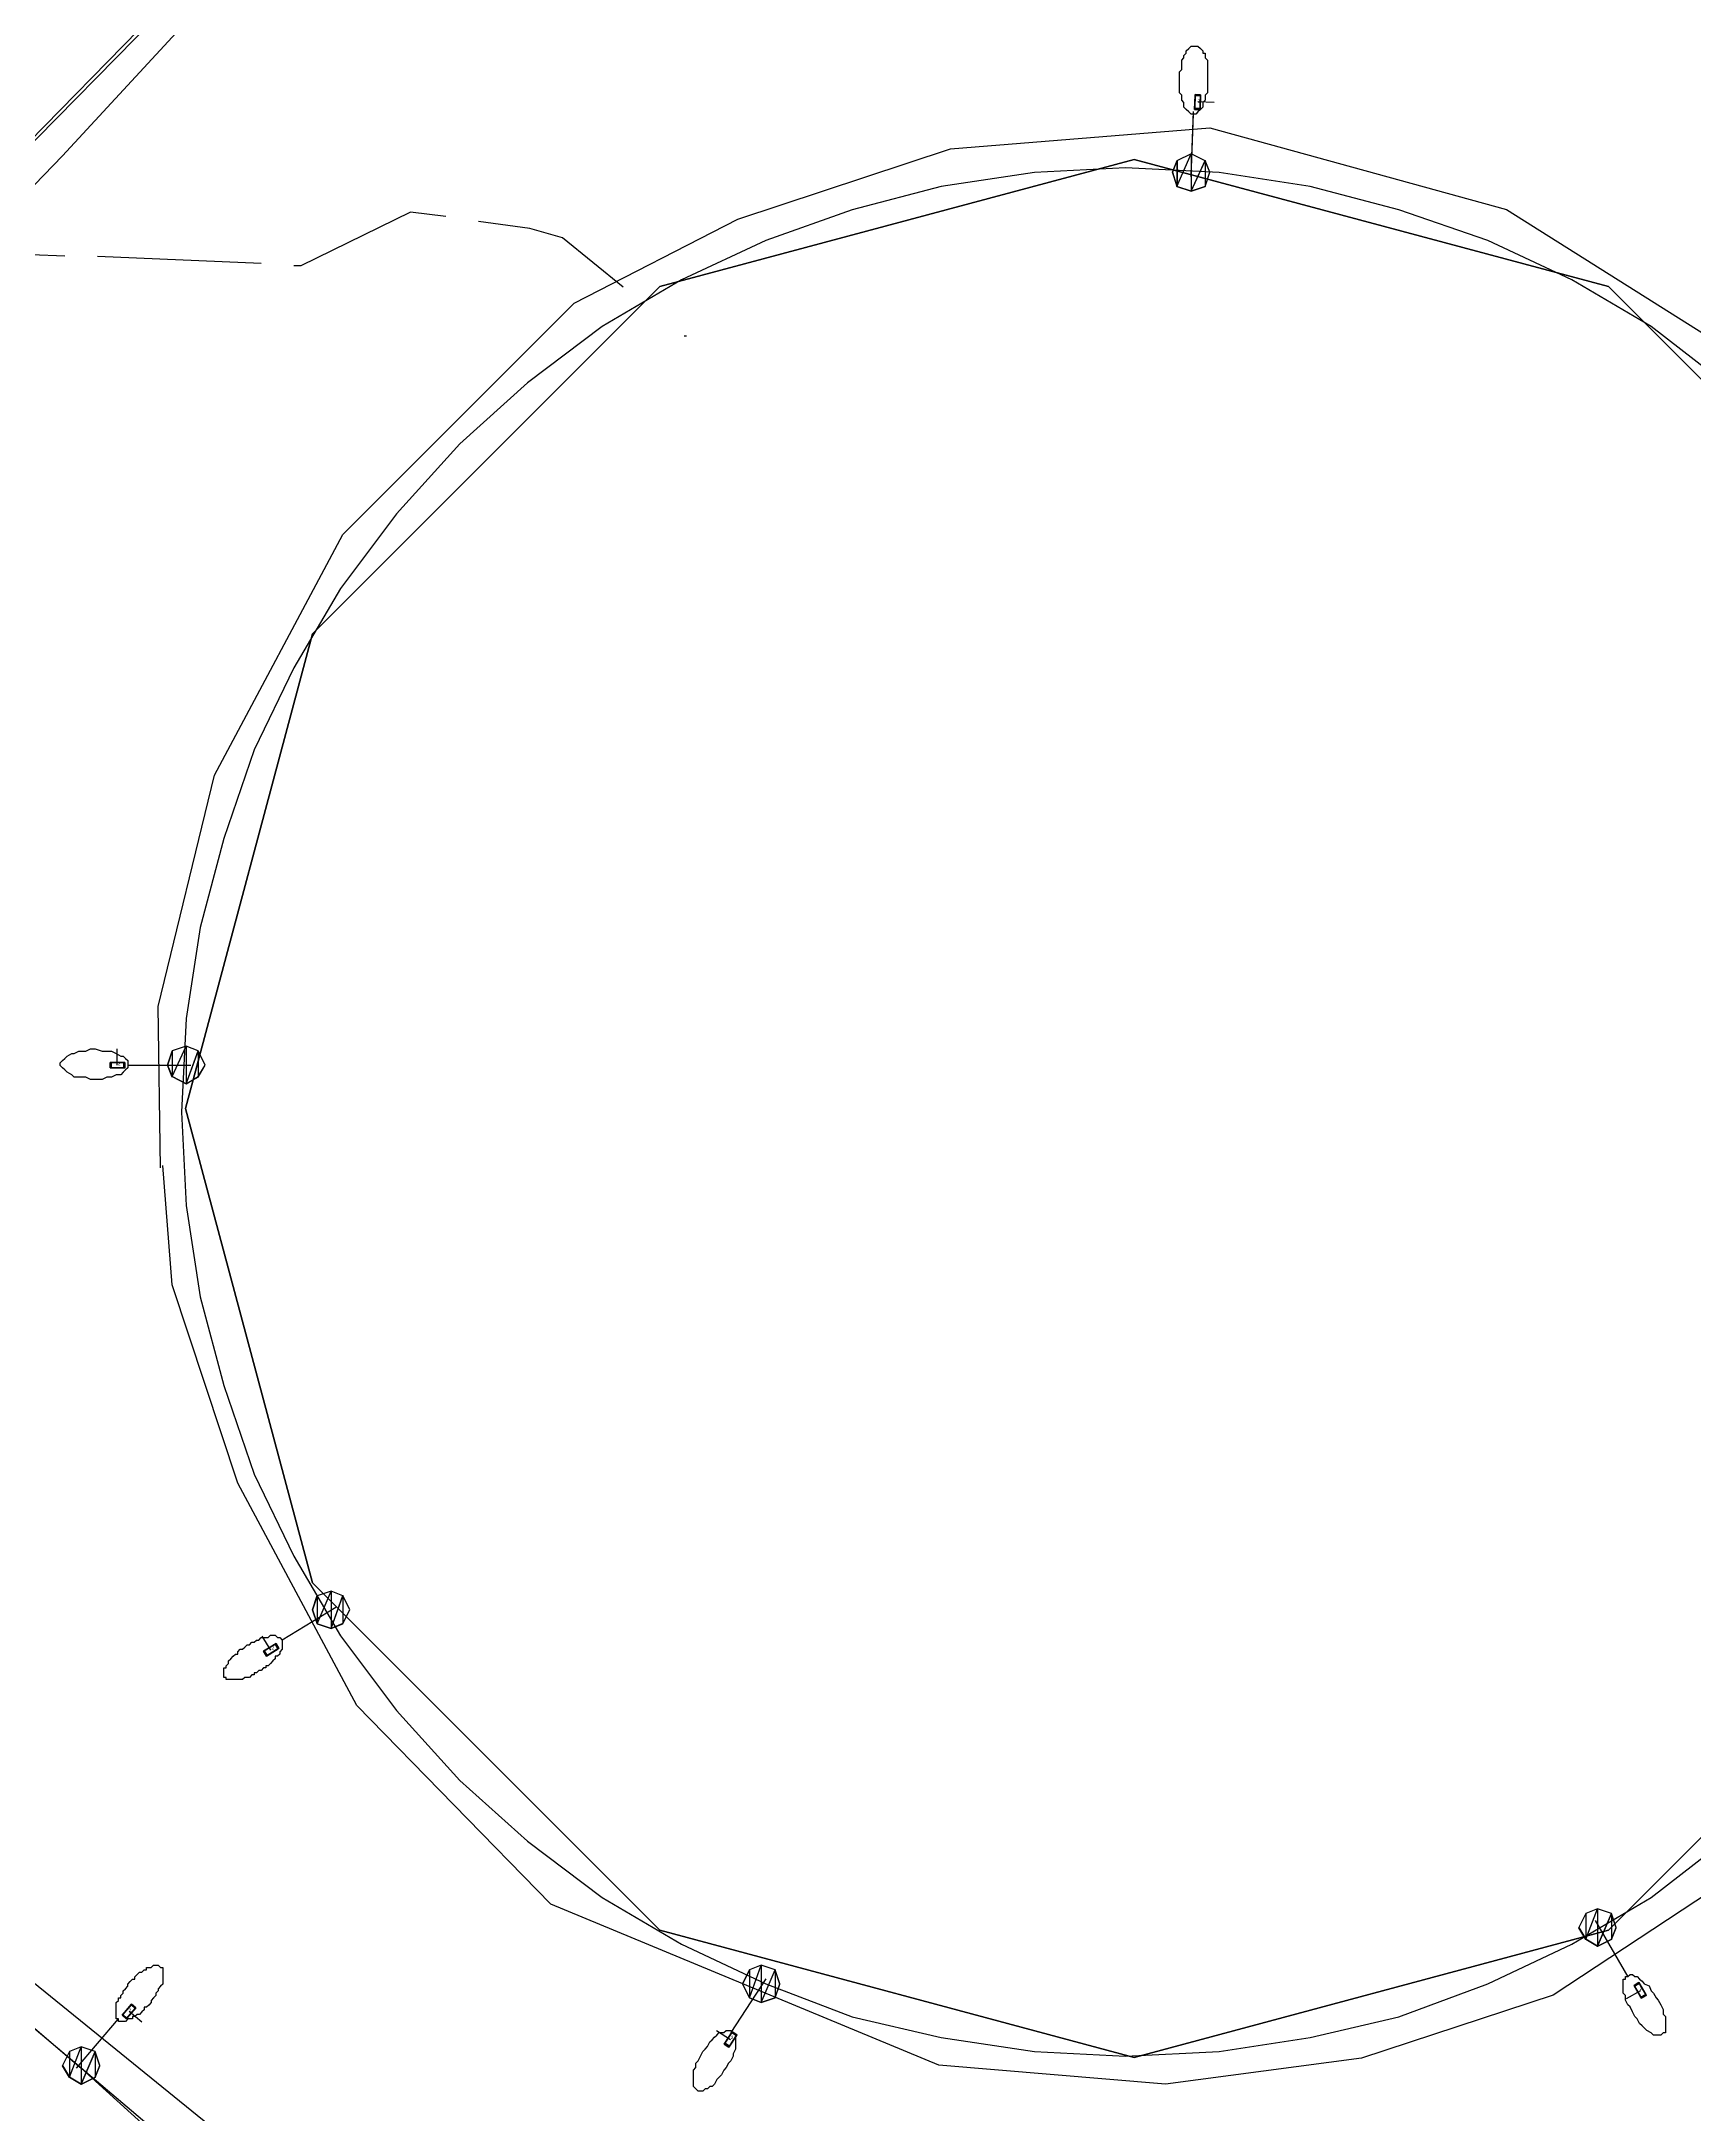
# Model space of a CAD drawing. Extents: x 212106 to 638151, y -1311344 to 1260505.
# Drawn here: x 266319 to 316853, y -343295 to -279941 of the extents above; entities that cross this region are included whole.
import ezdxf

# ---------------------------------------------------------------- set-up
doc = ezdxf.new("R2010")
doc.units = 0
doc.header["$MEASUREMENT"] = 0
for name, color, linetype in [('at_Entity', 7, 'Continuous'), ('DLXLUM02', 6, 'Continuous'), ('DLXLUMEX', 2, 'Continuous'), ('DLXSCENE', 7, 'Continuous')]:
    doc.layers.add(name, color=color, linetype=linetype)

# ---------------------------------------------------------------- blocks, each defined once
blk = doc.blocks.new('*U82')
for p, q in [((73, 215), (-202, -103)), ((-202, -103), (73, 215)), ((92, 237), (-182, -81)), ((-182, -81), (92, 237)), ((-73, -215), (202, 103)), ((202, 103), (-73, -215)), ((-54, -192), (221, 126)), ((221, 126), (-54, -192)), ((73, 215), (92, 237)), ((92, 237), (73, 215)), ((202, 103), (73, 215)), ((73, 215), (202, 103)), ((221, 126), (92, 237)), ((92, 237), (221, 126)), ((202, 103), (221, 126)), ((221, 126), (202, 103)), ((-182, -81), (-202, -103)), ((-202, -103), (-182, -81)), ((-202, -103), (-73, -215)), ((-73, -215), (-202, -103)), ((-182, -81), (-54, -192)), ((-54, -192), (-182, -81)), ((-73, -215), (-54, -192)), ((-54, -192), (-73, -215))]:
    blk.add_line(p, q)
at = {"color": 1}
blk.add_line((19, 23), (398, -304), dxfattribs=at)
at = {"layer": 'DLXLUMEX', "color": 7}
blk.add_text('2', height=100, dxfattribs=at).set_placement((0, 0))
blk = doc.blocks.new('*U86')
for p, q in [((-79, 212), (-91, -208)), ((-91, -208), (-79, 212)), ((-78, 242), (-90, -178)), ((-90, -178), (-78, 242)), ((-79, 212), (-78, 242)), ((-78, 242), (-79, 212)), ((91, 208), (-79, 212)), ((-79, 212), (91, 208)), ((91, 237), (-78, 242)), ((-78, 242), (91, 237)), ((79, -212), (91, 208)), ((91, 208), (79, -212)), ((80, -183), (91, 237)), ((91, 237), (80, -183)), ((91, 208), (91, 237)), ((91, 237), (91, 208)), ((-90, -178), (-91, -208)), ((-91, -208), (-90, -178)), ((-91, -208), (79, -212)), ((79, -212), (-91, -208)), ((-90, -178), (80, -183)), ((80, -183), (-90, -178)), ((79, -212), (80, -183)), ((80, -183), (79, -212))]:
    blk.add_line(p, q)
at = {"color": 1}
blk.add_line((1, 30), (501, 16), dxfattribs=at)
at = {"layer": 'DLXLUMEX', "color": 7}
blk.add_text('2', height=100, dxfattribs=at).set_placement((0, 0))
blk = doc.blocks.new('*U91')
for p, q in [((-30, 225), (-178, 140)), ((-178, 140), (-30, 225)), ((-178, 140), (30, -225)), ((30, -225), (-178, 140)), ((-178, 140), (-163, 114)), ((-163, 114), (-178, 140)), ((-16, 199), (-163, 114)), ((-163, 114), (-16, 199)), ((-163, 114), (45, -250)), ((45, -250), (-163, 114)), ((178, -140), (-30, 225)), ((-16, 199), (-30, 225)), ((-30, 225), (178, -140)), ((-30, 225), (-16, 199)), ((193, -166), (-16, 199)), ((-16, 199), (193, -166)), ((30, -225), (178, -140)), ((178, -140), (30, -225)), ((30, -225), (45, -250)), ((45, -250), (30, -225)), ((45, -250), (193, -166)), ((193, -166), (45, -250)), ((178, -140), (193, -166)), ((193, -166), (178, -140))]:
    blk.add_line(p, q)
at = {"color": 1}
blk.add_line((15, -26), (-419, -274), dxfattribs=at)
at = {"layer": 'DLXLUMEX', "color": 7}
blk.add_text('2', height=100, dxfattribs=at).set_placement((0, 0))
blk = doc.blocks.new('*U92')
at = {"color": 1}
blk.add_line((-16, -25), (-434, 250), dxfattribs=at)
for p, q in [((28, 197), (-203, -154)), ((-203, -154), (28, 197)), ((45, 222), (-187, -129)), ((-187, -129), (45, 222)), ((-61, -247), (170, 104)), ((170, 104), (-61, -247)), ((-45, -222), (187, 129)), ((187, 129), (-45, -222)), ((45, 222), (28, 197)), ((28, 197), (45, 222)), ((170, 104), (28, 197)), ((28, 197), (170, 104)), ((187, 129), (45, 222)), ((45, 222), (187, 129)), ((170, 104), (187, 129)), ((187, 129), (170, 104)), ((-187, -129), (-203, -154)), ((-203, -154), (-187, -129)), ((-203, -154), (-61, -247)), ((-61, -247), (-203, -154)), ((-187, -129), (-45, -222)), ((-45, -222), (-187, -129)), ((-45, -222), (-61, -247)), ((-61, -247), (-45, -222))]:
    blk.add_line(p, q)
at = {"layer": 'DLXLUMEX', "color": 7}
blk.add_text('2', height=100, dxfattribs=at).set_placement((0, 0))
blk = doc.blocks.new('*U93')
at = {"color": 1}
blk.add_line((-25, -16), (-287, 411), dxfattribs=at)
for p, q in [((109, 167), (-249, -53)), ((-249, -53), (109, 167)), ((135, 182), (-224, -37)), ((-224, -37), (135, 182)), ((-160, -198), (198, 22)), ((198, 22), (-160, -198)), ((-135, -182), (224, 37)), ((224, 37), (-135, -182)), ((135, 182), (109, 167)), ((109, 167), (135, 182)), ((198, 22), (109, 167)), ((109, 167), (198, 22)), ((224, 37), (135, 182)), ((135, 182), (224, 37)), ((198, 22), (224, 37)), ((224, 37), (198, 22)), ((-224, -37), (-249, -53)), ((-249, -53), (-224, -37)), ((-249, -53), (-160, -198)), ((-160, -198), (-249, -53)), ((-224, -37), (-135, -182)), ((-135, -182), (-224, -37)), ((-135, -182), (-160, -198)), ((-160, -198), (-135, -182))]:
    blk.add_line(p, q)
at = {"layer": 'DLXLUMEX', "color": 7}
blk.add_text('2', height=100, dxfattribs=at).set_placement((0, 0))
blk = doc.blocks.new('*U94')
for p, q in [((-240, 85), (-240, -85)), ((-210, 85), (-240, 85)), ((-240, 85), (-210, 85)), ((180, 85), (-240, 85)), ((-240, -85), (-240, 85)), ((-240, 85), (180, 85)), ((210, 85), (-210, 85)), ((-210, 85), (-210, -85)), ((-210, -85), (-210, 85)), ((-210, 85), (210, 85)), ((210, 85), (180, 85)), ((180, -85), (180, 85)), ((180, 85), (210, 85)), ((180, 85), (180, -85)), ((210, -85), (210, 85)), ((210, 85), (210, -85)), ((-240, -85), (180, -85)), ((-210, -85), (-240, -85)), ((-240, -85), (-210, -85)), ((180, -85), (-240, -85)), ((-210, -85), (210, -85)), ((210, -85), (-210, -85)), ((180, -85), (210, -85)), ((210, -85), (180, -85))]:
    blk.add_line(p, q)
at = {"color": 1}
blk.add_line((-30, 0), (-30, 500), dxfattribs=at)
at = {"layer": 'DLXLUMEX', "color": 7}
blk.add_text('2', height=100, dxfattribs=at).set_placement((0, 0))
blk = doc.blocks.new('*U97')
for p, q in [((-86253, -305895), (-101038, -320959)), ((-72706, -316027), (-58206, -312142)), ((-58206, -312142), (-72706, -316027)), ((-58206, -312142), (-43706, -316027)), ((-43706, -316027), (-58206, -312142)), ((-83321, -326642), (-72706, -316027)), ((-72706, -316027), (-83321, -326642)), ((-43706, -316027), (-33091, -326642)), ((-33091, -326642), (-43706, -316027)), ((-87206, -341142), (-83321, -326642)), ((-83321, -326642), (-87206, -341142)), ((-83321, -355642), (-87206, -341142)), ((-87206, -341142), (-83321, -355642)), ((-72706, -366257), (-83321, -355642)), ((-83321, -355642), (-72706, -366257)), ((-33091, -355642), (-43706, -366257)), ((-43706, -366257), (-33091, -355642)), ((-104538, -358392), (-90396, -370470)), ((-58206, -370142), (-72706, -366257)), ((-72706, -366257), (-58206, -370142)), ((-43706, -366257), (-58206, -370142)), ((-58206, -370142), (-43706, -366257)), ((-90396, -370470), (-69467, -389389))]:
    blk.add_line(p, q)

msp = doc.modelspace()

# ---------------------------------------------------------------- linework, layer by layer
at = {"layer": 'at_Entity', "color": 0}
for p, q in [((280748, -268515), (266962, -283436)), ((301175, -280516), (301246, -280445)), ((301175, -280587), (301175, -280516)), ((301175, -280658), (301175, -280587)), ((301246, -280373), (301317, -280302)), ((301246, -280445), (301246, -280373)), ((301317, -280231), (301389, -280160)), ((301317, -280302), (301317, -280231)), ((301389, -280160), (301461, -280088)), ((301461, -280088), (301532, -280088)), ((301532, -280088), (301603, -280088)), ((301603, -280088), (301674, -280088)), ((301603, -280088), (301603, -280088)), ((301674, -280088), (301747, -280160)), ((301747, -280160), (301818, -280231)), ((301818, -280231), (301818, -280302)), ((301818, -280302), (301889, -280302)), ((301889, -280302), (301889, -280373)), ((301889, -280373), (301889, -280445)), ((301889, -280445), (301960, -280516)), ((301960, -280516), (301960, -280587)), ((301960, -280587), (301960, -280730)), ((301104, -280872), (301175, -280801)), ((301104, -280943), (301104, -280872)), ((301104, -281015), (301104, -280943)), ((301104, -281157), (301104, -281015)), ((301104, -281228), (301104, -281157)), ((301104, -281300), (301104, -281228)), ((301175, -280801), (301175, -280658)), ((301960, -280730), (301960, -280801)), ((301960, -280801), (301960, -280872)), ((301960, -280872), (301960, -280943)), ((301960, -280943), (301960, -281086)), ((301960, -281086), (301960, -281157)), ((301960, -281157), (301960, -281228)), ((301960, -281228), (301960, -281371)), ((301104, -281442), (301104, -281300)), ((301104, -281513), (301104, -281442)), ((301175, -281585), (301104, -281513)), ((301175, -281664), (301175, -281585)), ((301175, -281735), (301175, -281664)), ((301246, -281806), (301175, -281735)), ((301246, -281878), (301246, -281806)), ((301246, -281949), (301246, -281878)), ((301889, -281735), (301818, -281806)), ((301818, -281806), (301818, -281878)), ((301818, -281878), (301818, -281949)), ((301960, -281513), (301889, -281585)), ((301889, -281585), (301889, -281664)), ((301889, -281664), (301889, -281735)), ((301960, -281371), (301960, -281442)), ((301960, -281442), (301960, -281513)), ((301317, -282020), (301246, -281949)), ((301389, -282091), (301317, -282020)), ((301461, -282163), (301389, -282091)), ((301532, -282163), (301461, -282163)), ((301462, -284008), (301534, -282079)), ((301462, -284079), (301534, -282150)), ((301603, -282163), (301532, -282163)), ((301674, -282091), (301603, -282163)), ((301747, -282020), (301674, -282091)), ((301818, -281949), (301747, -282020)), ((294105, -283220), (302033, -282580)), ((302033, -282580), (311105, -285077)), ((266962, -283436), (256749, -294011)), ((287605, -285369), (294105, -283220)), ((300890, -283936), (301033, -283581)), ((300890, -283936), (301033, -283581)), ((301032, -283585), (300890, -283940)), ((301032, -283585), (300890, -283940)), ((301032, -283585), (300890, -283940)), ((301032, -283585), (300890, -283940)), ((301461, -283372), (301032, -283585)), ((301461, -283372), (301032, -283585)), ((301032, -284374), (301461, -283372)), ((301032, -284374), (301461, -283372)), ((301461, -283372), (301032, -283585)), ((301461, -283372), (301032, -283585)), ((301461, -283372), (301032, -283585)), ((301032, -284374), (301461, -283372)), ((301032, -284374), (301461, -283372)), ((301461, -283372), (301032, -283585)), ((301032, -283585), (301032, -284374)), ((301032, -283585), (301032, -284374)), ((301033, -283581), (301033, -284371)), ((301033, -283581), (301033, -284371)), ((301890, -283585), (301461, -283372)), ((301890, -283585), (301461, -283372)), ((301461, -283372), (301461, -284517)), ((301461, -283372), (301461, -284517)), ((301890, -283585), (301461, -283372)), ((301890, -283585), (301461, -283372)), ((301890, -283585), (301461, -283372)), ((301461, -283372), (301461, -284517)), ((301461, -283372), (301461, -284517)), ((301890, -283585), (301461, -283372)), ((301461, -284517), (301890, -283585)), ((301461, -284517), (301890, -283585)), ((301462, -284513), (301890, -283581)), ((301462, -284513), (301890, -283581)), ((302033, -283936), (301890, -283581)), ((301890, -283581), (301890, -284371)), ((301890, -283581), (301890, -284371)), ((302033, -283936), (301890, -283581)), ((301890, -283581), (301890, -284371)), ((301890, -283581), (301890, -284371)), ((302032, -283940), (301890, -283585)), ((302032, -283940), (301890, -283585)), ((302032, -283940), (301890, -283585)), ((302032, -283940), (301890, -283585)), ((301033, -284371), (300890, -283936)), ((301033, -284371), (300890, -283936)), ((300890, -283940), (301032, -284374)), ((300890, -283940), (301032, -284374)), ((300890, -283940), (301032, -284374)), ((300890, -283940), (301032, -284374)), ((301032, -284374), (301461, -284517)), ((301461, -284517), (301032, -284374)), ((301032, -284374), (301461, -284517)), ((301032, -284374), (301461, -284517)), ((301461, -284517), (301032, -284374)), ((301032, -284374), (301461, -284517)), ((301461, -284517), (301890, -284374)), ((301461, -284517), (301890, -284374)), ((301461, -284517), (301890, -284374)), ((301461, -284517), (301890, -284374)), ((301890, -284371), (301462, -284513)), ((301890, -284371), (301462, -284513)), ((301890, -284371), (302033, -283936)), ((301890, -284371), (302033, -283936)), ((301890, -284374), (302032, -283940)), ((301890, -284374), (302032, -283940)), ((301890, -284374), (302032, -283940)), ((301890, -284374), (302032, -283940)), ((301461, -284517), (301461, -284517)), ((301461, -284517), (301461, -284517)), ((301461, -284517), (301461, -284517)), ((311105, -285077), (319962, -290655)), ((277605, -285153), (274248, -286793)), ((278677, -285295), (277605, -285153)), ((281247, -285657), (279676, -285444)), ((282247, -285941), (281247, -285657)), ((282605, -287937), (287605, -285369)), ((267034, -286507), (262035, -286294)), ((284104, -287446), (282247, -285941)), ((273033, -286728), (268033, -286515)), ((274248, -286793), (274034, -286793)), ((275534, -295008), (282605, -287937)), ((285963, -288937), (286033, -288937)), ((271606, -302364), (275534, -295008)), ((269891, -309436), (271606, -302364)), ((269963, -314366), (269891, -309436)), ((266962, -311087), (267033, -311017)), ((267033, -311017), (267105, -310948)), ((267105, -310948), (267248, -310871)), ((267248, -310871), (267319, -310871)), ((267319, -310871), (267462, -310801)), ((267462, -310801), (267676, -310801)), ((267676, -310801), (267819, -310731)), ((267819, -310731), (267962, -310731)), ((267962, -310731), (268176, -310801)), ((268176, -310801), (268319, -310801)), ((268319, -310801), (268462, -310801)), ((268462, -310801), (268605, -310871)), ((268605, -310871), (268747, -310948)), ((268747, -310948), (268819, -310948)), ((268819, -310948), (268890, -311017)), ((268890, -311017), (268962, -311087)), ((270176, -311226), (270319, -310801)), ((270176, -311226), (270319, -310801)), ((270320, -310789), (270177, -311222)), ((270320, -310789), (270177, -311222)), ((270320, -310789), (270177, -311222)), ((270320, -310789), (270177, -311222)), ((270319, -310801), (270319, -311590)), ((270319, -310801), (270319, -311590)), ((270748, -310650), (270320, -310789)), ((270748, -310650), (270320, -310789)), ((270320, -311577), (270748, -310650)), ((270320, -311577), (270748, -310650)), ((270748, -310650), (270320, -310789)), ((270748, -310650), (270320, -310789)), ((270748, -310650), (270320, -310789)), ((270320, -311577), (270748, -310650)), ((270320, -311577), (270748, -310650)), ((270748, -310650), (270320, -310789)), ((270320, -310789), (270320, -311577)), ((270320, -310789), (270320, -311577)), ((270747, -311798), (271105, -310801)), ((270747, -311798), (271105, -310801)), ((271105, -310789), (270748, -310650)), ((271105, -310789), (270748, -310650)), ((270748, -310650), (270748, -311794)), ((270748, -310650), (270748, -311794)), ((271105, -310789), (270748, -310650)), ((271105, -310789), (270748, -310650)), ((271105, -310789), (270748, -310650)), ((270748, -310650), (270748, -311794)), ((270748, -310650), (270748, -311794)), ((271105, -310789), (270748, -310650)), ((270748, -311794), (271105, -310789)), ((270748, -311794), (271105, -310789)), ((271319, -311222), (271105, -310789)), ((271319, -311222), (271105, -310789)), ((271319, -311222), (271105, -310789)), ((271319, -311222), (271105, -310789)), ((271319, -311226), (271105, -310801)), ((271105, -310801), (271105, -311590)), ((271105, -310801), (271105, -311590)), ((271319, -311226), (271105, -310801)), ((271105, -310801), (271105, -311590)), ((271105, -310801), (271105, -311590)), ((266890, -311157), (266962, -311087)), ((266890, -311234), (266890, -311157)), ((266962, -311303), (266890, -311234)), ((266890, -311234), (266890, -311234)), ((267033, -311373), (266962, -311303)), ((267105, -311442), (267033, -311373)), ((267248, -311520), (267105, -311442)), ((267319, -311589), (267248, -311520)), ((267462, -311589), (267319, -311589)), ((267676, -311589), (267462, -311589)), ((267819, -311659), (267676, -311589)), ((267962, -311659), (267819, -311659)), ((268176, -311659), (267962, -311659)), ((268319, -311589), (268176, -311659)), ((268462, -311589), (268319, -311589)), ((268605, -311520), (268462, -311589)), ((268747, -311520), (268605, -311520)), ((268819, -311442), (268747, -311520)), ((268890, -311373), (268819, -311442)), ((268962, -311303), (268890, -311373)), ((268962, -311087), (268962, -311157)), ((268962, -311157), (268962, -311234)), ((270890, -311232), (268962, -311232)), ((268962, -311234), (268962, -311303)), ((270319, -311590), (270176, -311226)), ((270319, -311590), (270176, -311226)), ((270177, -311222), (270320, -311577)), ((270177, -311222), (270320, -311577)), ((270177, -311222), (270320, -311577)), ((270177, -311222), (270320, -311577)), ((270320, -311577), (270748, -311794)), ((270748, -311794), (270320, -311577)), ((270320, -311577), (270748, -311794)), ((270320, -311577), (270748, -311794)), ((270748, -311794), (270320, -311577)), ((270320, -311577), (270748, -311794)), ((271105, -311590), (270747, -311798)), ((271105, -311590), (270747, -311798)), ((270748, -311794), (271105, -311577)), ((270748, -311794), (271105, -311577)), ((270748, -311794), (271105, -311577)), ((270748, -311794), (271105, -311577)), ((271105, -311577), (271319, -311222)), ((271105, -311577), (271319, -311222)), ((271105, -311577), (271319, -311222)), ((271105, -311577), (271319, -311222)), ((271105, -311590), (271319, -311226)), ((271105, -311590), (271319, -311226)), ((270748, -311794), (270748, -311794)), ((270748, -311794), (270748, -311794)), ((270748, -311794), (270748, -311794)), ((270320, -317937), (270034, -314295)), ((272320, -324005), (270320, -317937)), ((275962, -330792), (272320, -324005)), ((274605, -327866), (274748, -327438)), ((274605, -327866), (274748, -327438)), ((274747, -327444), (274605, -327871)), ((274747, -327444), (274605, -327871)), ((274747, -327444), (274605, -327871)), ((274747, -327444), (274605, -327871)), ((275176, -327299), (274747, -327444)), ((275176, -327299), (274747, -327444)), ((274747, -328298), (275176, -327299)), ((274747, -328298), (275176, -327299)), ((275176, -327299), (274747, -327444)), ((275176, -327299), (274747, -327444)), ((275176, -327299), (274747, -327444)), ((274747, -328298), (275176, -327299)), ((274747, -328298), (275176, -327299)), ((275176, -327299), (274747, -327444)), ((274747, -327444), (274747, -328298)), ((274747, -327444), (274747, -328298)), ((274748, -327438), (274748, -328293)), ((274748, -327438), (274748, -328293)), ((275533, -327444), (275176, -327299)), ((275533, -327444), (275176, -327299)), ((275176, -327299), (275176, -328443)), ((275176, -327299), (275176, -328443)), ((275533, -327444), (275176, -327299)), ((275533, -327444), (275176, -327299)), ((275533, -327444), (275176, -327299)), ((275176, -327299), (275176, -328443)), ((275176, -327299), (275176, -328443)), ((275533, -327444), (275176, -327299)), ((275176, -328443), (275533, -327444)), ((275176, -328443), (275533, -327444)), ((275177, -328437), (275534, -327438)), ((275177, -328437), (275534, -327438)), ((275747, -327871), (275533, -327444)), ((275747, -327871), (275533, -327444)), ((275747, -327871), (275533, -327444)), ((275747, -327871), (275533, -327444)), ((275748, -327866), (275534, -327438)), ((275534, -327438), (275534, -328293)), ((275534, -327438), (275534, -328293)), ((275748, -327866), (275534, -327438)), ((275534, -327438), (275534, -328293)), ((275534, -327438), (275534, -328293)), ((275319, -327799), (273676, -328798)), ((274748, -328293), (274605, -327866)), ((274748, -328293), (274605, -327866)), ((274605, -327871), (274747, -328298)), ((274605, -327871), (274747, -328298)), ((274605, -327871), (274747, -328298)), ((274605, -327871), (274747, -328298)), ((275533, -328298), (275747, -327871)), ((275533, -328298), (275747, -327871)), ((275533, -328298), (275747, -327871)), ((275533, -328298), (275747, -327871)), ((275534, -328293), (275748, -327866)), ((275534, -328293), (275748, -327866)), ((272820, -328863), (272891, -328794)), ((272891, -328794), (272963, -328794)), ((272963, -328794), (273034, -328718)), ((273034, -328718), (273105, -328718)), ((273105, -328718), (273177, -328718)), ((273177, -328718), (273248, -328718)), ((273248, -328718), (273320, -328649)), ((273320, -328649), (273391, -328649)), ((273391, -328649), (273463, -328649)), ((273463, -328649), (273534, -328718)), ((273534, -328718), (273606, -328718)), ((273606, -328718), (273677, -328794)), ((273677, -328794), (273677, -328863)), ((274747, -328298), (275176, -328443)), ((275176, -328443), (274747, -328298)), ((274747, -328298), (275176, -328443)), ((274747, -328298), (275176, -328443)), ((275176, -328443), (274747, -328298)), ((274747, -328298), (275176, -328443)), ((275176, -328443), (275533, -328298)), ((275176, -328443), (275533, -328298)), ((275176, -328443), (275533, -328298)), ((275176, -328443), (275533, -328298)), ((275176, -328443), (275176, -328443)), ((275176, -328443), (275176, -328443)), ((275176, -328443), (275176, -328443)), ((275534, -328293), (275177, -328437)), ((275534, -328293), (275177, -328437)), ((272034, -329434), (272106, -329365)), ((272034, -329510), (272034, -329434)), ((272106, -329365), (272177, -329289)), ((272177, -329289), (272248, -329221)), ((272248, -329221), (272320, -329221)), ((272320, -329152), (272391, -329076)), ((272320, -329221), (272320, -329152)), ((272391, -329076), (272463, -329076)), ((272463, -329076), (272534, -329007)), ((272534, -329007), (272605, -328939)), ((272605, -328939), (272677, -328939)), ((272677, -328939), (272749, -328863)), ((272749, -328863), (272820, -328863)), ((273391, -329434), (273320, -329510)), ((273463, -329365), (273391, -329434)), ((273534, -329289), (273463, -329289)), ((273463, -329289), (273463, -329365)), ((273606, -329221), (273534, -329289)), ((273677, -329076), (273606, -329152)), ((273606, -329152), (273606, -329221)), ((273677, -328863), (273677, -328939)), ((273677, -328939), (273677, -329007)), ((273677, -329007), (273677, -329076)), ((271892, -329723), (271892, -329647)), ((271892, -329647), (271962, -329647)), ((271892, -329792), (271892, -329723)), ((271892, -329861), (271892, -329792)), ((271892, -329937), (271892, -329861)), ((271962, -329937), (271892, -329937)), ((271892, -329937), (271892, -329937)), ((271962, -329579), (272034, -329510)), ((271962, -329647), (271962, -329579)), ((271962, -330005), (271962, -329937)), ((272034, -330005), (271962, -330005)), ((272106, -330005), (272034, -330005)), ((272177, -330005), (272106, -330005)), ((272248, -330005), (272177, -330005)), ((272320, -330005), (272248, -330005)), ((272391, -330005), (272320, -330005)), ((272463, -330005), (272391, -330005)), ((272534, -329937), (272463, -330005)), ((272605, -329937), (272534, -329937)), ((272677, -329937), (272605, -329937)), ((272749, -329861), (272677, -329937)), ((272820, -329861), (272749, -329861)), ((272891, -329792), (272820, -329792)), ((272820, -329792), (272820, -329861)), ((272963, -329723), (272891, -329792)), ((273034, -329723), (272963, -329723)), ((273105, -329647), (273034, -329723)), ((273177, -329647), (273105, -329647)), ((273248, -329579), (273177, -329579)), ((273177, -329579), (273177, -329647)), ((273320, -329510), (273248, -329579)), ((281891, -336868), (275962, -330792)), ((272534, -344509), (258963, -333506)), ((319461, -335082), (312533, -339649)), ((293748, -341790), (281891, -336868)), ((313890, -337009), (313533, -337152)), ((313890, -337009), (313533, -337152)), ((313533, -337939), (313890, -337009)), ((313533, -337939), (313890, -337009)), ((313890, -337009), (313533, -337152)), ((313890, -337009), (313533, -337152)), ((313890, -337009), (313533, -337152)), ((313533, -337939), (313890, -337009)), ((313533, -337939), (313890, -337009)), ((313890, -337009), (313533, -337152)), ((314318, -337152), (313890, -337009)), ((314318, -337152), (313890, -337009)), ((313890, -337009), (313890, -338151)), ((313890, -337009), (313890, -338151)), ((314318, -337152), (313890, -337009)), ((314318, -337152), (313890, -337009)), ((314318, -337152), (313890, -337009)), ((313890, -337009), (313890, -338151)), ((313890, -337009), (313890, -338151)), ((314318, -337152), (313890, -337009)), ((313317, -337591), (313532, -337160)), ((313317, -337591), (313532, -337160)), ((313532, -337947), (313317, -337591)), ((313532, -337947), (313317, -337591)), ((313533, -337152), (313318, -337584)), ((313533, -337152), (313318, -337584)), ((313533, -337152), (313318, -337584)), ((313533, -337152), (313318, -337584)), ((313318, -337584), (313533, -337939)), ((313318, -337584), (313533, -337939)), ((313318, -337584), (313533, -337939)), ((313318, -337584), (313533, -337939)), ((313532, -337160), (313532, -337947)), ((313532, -337160), (313532, -337947)), ((313533, -337152), (313533, -337939)), ((313533, -337152), (313533, -337939)), ((313818, -337370), (314818, -339087)), ((313889, -338159), (314317, -337160)), ((313889, -338159), (314317, -337160)), ((313890, -338151), (314318, -337152)), ((313890, -338151), (314318, -337152)), ((314460, -337591), (314317, -337160)), ((314317, -337160), (314317, -337947)), ((314317, -337160), (314317, -337947)), ((314460, -337591), (314317, -337160)), ((314317, -337160), (314317, -337947)), ((314317, -337160), (314317, -337947)), ((314317, -337947), (314460, -337591)), ((314317, -337947), (314460, -337591)), ((314461, -337584), (314318, -337152)), ((314461, -337584), (314318, -337152)), ((314461, -337584), (314318, -337152)), ((314461, -337584), (314318, -337152)), ((314318, -337939), (314461, -337584)), ((314318, -337939), (314461, -337584)), ((314318, -337939), (314461, -337584)), ((314318, -337939), (314461, -337584)), ((313533, -337939), (313890, -338151)), ((313890, -338151), (313533, -337939)), ((313533, -337939), (313890, -338151)), ((313533, -337939), (313890, -338151)), ((313890, -338151), (313533, -337939)), ((313533, -337939), (313890, -338151)), ((314317, -337947), (313889, -338159)), ((314317, -337947), (313889, -338159)), ((313890, -338151), (314318, -337939)), ((313890, -338151), (314318, -337939)), ((313890, -338151), (314318, -337939)), ((313890, -338151), (314318, -337939)), ((313890, -338151), (313890, -338151)), ((313890, -338151), (313890, -338151)), ((313890, -338151), (313890, -338151)), ((269390, -338943), (269462, -338875)), ((269462, -338875), (269533, -338875)), ((269533, -338875), (269533, -338800)), ((269533, -338800), (269604, -338800)), ((269604, -338800), (269675, -338800)), ((269675, -338800), (269747, -338732)), ((269747, -338732), (269818, -338732)), ((269818, -338732), (269890, -338732)), ((269890, -338732), (269961, -338800)), ((269961, -338800), (270033, -338800)), ((269961, -338800), (269961, -338800)), ((270033, -338800), (270033, -338875)), ((270033, -338875), (270033, -338943)), ((287961, -338875), (287746, -339306)), ((287961, -338875), (287746, -339306)), ((287961, -338875), (287746, -339306)), ((287961, -338875), (287746, -339306)), ((287747, -339302), (287961, -338871)), ((287747, -339302), (287961, -338871)), ((288318, -338732), (287961, -338875)), ((288318, -338732), (287961, -338875)), ((287961, -339729), (288318, -338732)), ((287961, -339729), (288318, -338732)), ((288318, -338732), (287961, -338875)), ((288318, -338732), (287961, -338875)), ((288318, -338732), (287961, -338875)), ((287961, -339729), (288318, -338732)), ((287961, -339729), (288318, -338732)), ((288318, -338732), (287961, -338875)), ((287961, -338871), (287961, -339725)), ((287961, -338871), (287961, -339725)), ((287961, -338875), (287961, -339729)), ((287961, -338875), (287961, -339729)), ((288746, -338875), (288318, -338732)), ((288746, -338875), (288318, -338732)), ((288318, -338732), (288318, -339873)), ((288318, -338732), (288318, -339873)), ((288746, -338875), (288318, -338732)), ((288746, -338875), (288318, -338732)), ((288746, -338875), (288318, -338732)), ((288318, -338732), (288318, -339873)), ((288318, -338732), (288318, -339873)), ((288746, -338875), (288318, -338732)), ((288318, -339869), (288747, -338871)), ((288318, -339869), (288747, -338871)), ((288318, -339873), (288746, -338875)), ((288318, -339873), (288746, -338875)), ((288890, -339306), (288746, -338875)), ((288890, -339306), (288746, -338875)), ((288890, -339306), (288746, -338875)), ((288890, -339306), (288746, -338875)), ((288890, -339302), (288747, -338871)), ((288747, -338871), (288747, -339725)), ((288747, -338871), (288747, -339725)), ((288890, -339302), (288747, -338871)), ((288747, -338871), (288747, -339725)), ((288747, -338871), (288747, -339725)), ((268819, -339518), (268890, -339450)), ((268819, -339586), (268819, -339518)), ((268890, -339450), (268961, -339374)), ((268961, -339306), (269032, -339230)), ((268961, -339374), (268961, -339306)), ((269032, -339230), (269104, -339162)), ((269104, -339162), (269175, -339162)), ((269175, -339087), (269247, -339019)), ((269175, -339162), (269175, -339087)), ((269247, -339019), (269318, -338943)), ((269318, -338943), (269390, -338943)), ((269890, -339518), (269818, -339586)), ((269961, -339374), (269890, -339450)), ((269890, -339450), (269890, -339518)), ((270033, -339306), (269961, -339374)), ((270033, -338943), (270033, -339019)), ((270033, -339019), (270033, -339087)), ((270033, -339087), (270033, -339162)), ((270033, -339162), (270033, -339230)), ((270033, -339230), (270033, -339306)), ((288462, -339151), (287390, -340790)), ((287746, -339306), (287961, -339729)), ((287746, -339306), (287961, -339729)), ((287746, -339306), (287961, -339729)), ((287746, -339306), (287961, -339729)), ((287961, -339725), (287747, -339302)), ((287961, -339725), (287747, -339302)), ((288746, -339729), (288890, -339306)), ((288746, -339729), (288890, -339306)), ((288746, -339729), (288890, -339306)), ((288746, -339729), (288890, -339306)), ((288747, -339725), (288890, -339302)), ((288747, -339725), (288890, -339302)), ((314675, -339298), (314675, -339155)), ((314675, -339155), (314747, -339155)), ((314675, -339366), (314675, -339298)), ((314675, -339442), (314675, -339366)), ((314675, -339585), (314675, -339442)), ((314747, -339155), (314747, -339079)), ((314747, -339079), (314818, -339079)), ((314818, -339079), (314889, -339011)), ((314889, -339011), (314960, -339011)), ((314960, -339011), (315032, -339079)), ((315032, -339079), (315103, -339079)), ((315103, -339079), (315175, -339155)), ((315175, -339155), (315247, -339223)), ((315247, -339223), (315318, -339298)), ((315318, -339298), (315461, -339366)), ((315461, -339366), (315532, -339510)), ((315532, -339510), (315603, -339585)), ((268604, -339873), (268676, -339805)), ((268604, -339948), (268604, -339873)), ((268604, -340016), (268604, -339948)), ((268604, -340092), (268604, -340016)), ((268604, -340160), (268604, -340092)), ((268604, -340235), (268604, -340160)), ((268676, -339805), (268676, -339729)), ((268676, -339729), (268747, -339729)), ((268747, -339661), (268819, -339586)), ((268747, -339729), (268747, -339661)), ((269390, -340160), (269318, -340235)), ((269462, -340092), (269390, -340160)), ((269533, -340016), (269462, -340016)), ((269462, -340016), (269462, -340092)), ((269604, -339948), (269533, -340016)), ((269675, -339873), (269604, -339948)), ((269747, -339729), (269675, -339805)), ((269675, -339805), (269675, -339873)), ((269818, -339661), (269747, -339729)), ((269818, -339586), (269818, -339661)), ((287961, -339729), (288318, -339873)), ((288318, -339873), (287961, -339729)), ((287961, -339729), (288318, -339873)), ((287961, -339729), (288318, -339873)), ((288318, -339873), (287961, -339729)), ((287961, -339729), (288318, -339873)), ((288747, -339725), (288318, -339869)), ((288747, -339725), (288318, -339869)), ((288318, -339873), (288746, -339729)), ((288318, -339873), (288746, -339729)), ((288318, -339873), (288746, -339729)), ((288318, -339873), (288746, -339729)), ((288318, -339873), (288318, -339873)), ((288318, -339873), (288318, -339873)), ((288318, -339873), (288318, -339873)), ((312533, -339649), (306676, -341577)), ((314747, -339653), (314675, -339585)), ((314747, -339797), (314747, -339653)), ((314818, -339940), (314747, -339797)), ((314889, -340008), (314818, -339940)), ((314960, -340152), (314889, -340008)), ((315032, -340295), (314960, -340152)), ((315603, -339585), (315675, -339729)), ((315675, -339729), (315746, -339797)), ((315746, -339797), (315818, -339940)), ((315818, -339940), (315889, -340084)), ((315889, -340084), (315889, -340227)), ((267390, -341875), (268675, -340373)), ((268604, -340303), (268604, -340235)), ((268604, -340371), (268604, -340303)), ((268676, -340371), (268604, -340371)), ((268676, -340447), (268676, -340371)), ((268747, -340447), (268676, -340447)), ((268819, -340447), (268747, -340447)), ((268890, -340447), (268819, -340447)), ((268961, -340371), (268890, -340447)), ((269032, -340371), (268961, -340371)), ((269104, -340371), (269032, -340371)), ((269175, -340303), (269104, -340303)), ((269104, -340303), (269104, -340371)), ((269247, -340235), (269175, -340303)), ((269318, -340235), (269247, -340235)), ((286962, -340866), (287033, -340790)), ((287033, -340790), (287176, -340790)), ((287176, -340790), (287248, -340723)), ((287248, -340723), (287319, -340723)), ((287319, -340723), (287390, -340723)), ((287390, -340723), (287462, -340790)), ((287462, -340790), (287534, -340866)), ((315103, -340371), (315032, -340295)), ((315175, -340515), (315103, -340371)), ((315247, -340583), (315175, -340515)), ((315318, -340650), (315247, -340583)), ((315390, -340726), (315318, -340650)), ((315532, -340794), (315390, -340726)), ((315603, -340870), (315532, -340794)), ((315889, -340794), (315818, -340870)), ((315889, -340227), (315961, -340295)), ((315961, -340794), (315889, -340794)), ((315961, -340295), (315961, -340439)), ((315961, -340439), (315961, -340515)), ((315961, -340515), (315961, -340583)), ((315961, -340583), (315961, -340726)), ((315961, -340726), (315961, -340794)), ((266961, -341804), (267175, -341375)), ((266961, -341804), (267175, -341375)), ((267176, -341366), (266962, -341796)), ((267176, -341366), (266962, -341796)), ((267176, -341366), (266962, -341796)), ((267176, -341366), (266962, -341796)), ((267175, -341375), (267175, -342159)), ((267175, -341375), (267175, -342159)), ((267534, -341223), (267176, -341366)), ((267534, -341223), (267176, -341366)), ((267176, -342151), (267534, -341223)), ((267176, -342151), (267534, -341223)), ((267534, -341223), (267176, -341366)), ((267534, -341223), (267176, -341366)), ((267534, -341223), (267176, -341366)), ((267176, -342151), (267534, -341223)), ((267176, -342151), (267534, -341223)), ((267534, -341223), (267176, -341366)), ((267176, -341366), (267176, -342151)), ((267176, -341366), (267176, -342151)), ((267533, -342377), (267961, -341375)), ((267533, -342377), (267961, -341375)), ((267962, -341366), (267534, -341223)), ((267962, -341366), (267534, -341223)), ((267534, -341223), (267534, -342369)), ((267534, -341223), (267534, -342369)), ((267962, -341366), (267534, -341223)), ((267962, -341366), (267534, -341223)), ((267962, -341366), (267534, -341223)), ((267534, -341223), (267534, -342369)), ((267534, -341223), (267534, -342369)), ((267962, -341366), (267534, -341223)), ((267534, -342369), (267962, -341366)), ((267534, -342369), (267962, -341366)), ((268104, -341804), (267961, -341375)), ((267961, -341375), (267961, -342159)), ((267961, -341375), (267961, -342159)), ((268104, -341804), (267961, -341375)), ((267961, -341375), (267961, -342159)), ((267961, -341375), (267961, -342159)), ((268106, -341796), (267962, -341366)), ((268106, -341796), (267962, -341366)), ((268106, -341796), (267962, -341366)), ((268106, -341796), (267962, -341366)), ((286462, -341507), (286533, -341364)), ((286533, -341364), (286605, -341296)), ((286605, -341296), (286677, -341220)), ((286677, -341220), (286747, -341077)), ((286747, -341077), (286819, -341009)), ((286819, -341009), (286891, -340934)), ((286891, -340934), (286962, -340866)), ((287534, -341296), (287462, -341439)), ((287462, -341439), (287462, -341507)), ((287534, -340866), (287534, -340934)), ((287534, -340934), (287534, -341009)), ((287534, -341009), (287534, -341077)), ((287534, -341077), (287534, -341220)), ((287534, -341220), (287534, -341296)), ((315675, -340870), (315603, -340870)), ((315746, -340870), (315675, -340870)), ((315818, -340870), (315746, -340870)), ((315818, -340870), (315818, -340870)), ((267175, -342159), (266961, -341804)), ((267175, -342159), (266961, -341804)), ((266962, -341796), (267176, -342151)), ((266962, -341796), (267176, -342151)), ((266962, -341796), (267176, -342151)), ((266962, -341796), (267176, -342151)), ((267961, -342159), (268104, -341804)), ((267961, -342159), (268104, -341804)), ((267962, -342151), (268106, -341796)), ((267962, -342151), (268106, -341796)), ((267962, -342151), (268106, -341796)), ((267962, -342151), (268106, -341796)), ((286248, -341937), (286319, -341862)), ((286248, -342081), (286248, -341937)), ((286248, -342148), (286248, -342081)), ((286319, -341726), (286391, -341650)), ((286319, -341862), (286319, -341726)), ((286391, -341650), (286462, -341507)), ((287105, -342081), (287033, -342148)), ((287176, -341937), (287105, -342081)), ((287248, -341862), (287176, -341937)), ((287319, -341726), (287248, -341862)), ((287390, -341650), (287319, -341726)), ((287462, -341507), (287390, -341650)), ((300676, -342367), (293748, -341790)), ((306676, -341577), (300676, -342367)), ((267176, -342151), (267534, -342369)), ((267534, -342369), (267176, -342151)), ((267176, -342151), (267534, -342369)), ((267176, -342151), (267534, -342369)), ((267534, -342369), (267176, -342151)), ((267176, -342151), (267534, -342369)), ((267961, -342159), (267533, -342377)), ((267961, -342159), (267533, -342377)), ((267534, -342369), (267962, -342151)), ((267534, -342369), (267962, -342151)), ((267534, -342369), (267962, -342151)), ((267534, -342369), (267962, -342151)), ((267534, -342369), (267534, -342369)), ((267534, -342369), (267534, -342369)), ((267534, -342369), (267534, -342369)), ((286248, -342224), (286248, -342148)), ((286248, -342292), (286248, -342224)), ((286248, -342367), (286248, -342292)), ((286248, -342435), (286248, -342367)), ((286319, -342511), (286248, -342435)), ((286391, -342578), (286319, -342511)), ((286319, -342511), (286319, -342511)), ((286462, -342578), (286391, -342578)), ((286533, -342578), (286462, -342578)), ((286605, -342511), (286533, -342578)), ((286677, -342511), (286605, -342511)), ((286747, -342435), (286677, -342511)), ((286819, -342435), (286747, -342435)), ((286891, -342367), (286819, -342435)), ((286962, -342224), (286891, -342367)), ((287033, -342148), (286962, -342224))]:
    msp.add_line(p, q, dxfattribs=at)
at = {"layer": 'at_Entity', "color": 1}
for p, q in [((271533, -277300), (257105, -292016)), ((299460, -283802), (296675, -283944)), ((302318, -283944), (299460, -283802)), ((293818, -284371), (291104, -285089)), ((296675, -283944), (293818, -284371)), ((305103, -284371), (302318, -283944)), ((307817, -285089), (305103, -284371)), ((291104, -285089), (288461, -286020)), ((310532, -286020), (307817, -285089)), ((288461, -286020), (285890, -287228)), ((313103, -287228), (310532, -286020)), ((285890, -287228), (283461, -288657)), ((315532, -288657), (313103, -287228)), ((283461, -288657), (281176, -290370)), ((317746, -290370), (315532, -288657)), ((281176, -290370), (279105, -292233)), ((279105, -292233), (277175, -294372)), ((277175, -294372), (275462, -296661)), ((275462, -296661), (274033, -299084)), ((274033, -299084), (272819, -301587)), ((272819, -301587), (271890, -304302)), ((271890, -304302), (271175, -307017)), ((271175, -307017), (270748, -309804)), ((270748, -309804), (270605, -312661)), ((270605, -312661), (270748, -315519)), ((270748, -315519), (271175, -318305)), ((271175, -318305), (271890, -321013)), ((271890, -321013), (272819, -323728)), ((272819, -323728), (274033, -326230)), ((274033, -326230), (275462, -328661)), ((275462, -328661), (277175, -330943)), ((253248, -329797), (267533, -341872)), ((277175, -330943), (279105, -333090)), ((279105, -333090), (281176, -334945)), ((281176, -334945), (283461, -336658)), ((315532, -336658), (317746, -334945)), ((283461, -336658), (285890, -338086)), ((313103, -338086), (315532, -336658)), ((285890, -338086), (288461, -339302)), ((310532, -339302), (313103, -338086)), ((288461, -339302), (291104, -340304)), ((307817, -340304), (310532, -339302)), ((291104, -340304), (293818, -340944)), ((305103, -340944), (307817, -340304)), ((293818, -340944), (296675, -341370)), ((296675, -341370), (299460, -341512)), ((299460, -341512), (302318, -341370)), ((302318, -341370), (305103, -340944)), ((267533, -341872), (281890, -354011)), ((299460, -341512), (299460, -341512))]:
    msp.add_line(p, q, dxfattribs=at)

# ---------------------------------------------------------------- block references
at = {"layer": 'DLXLUM02'}
for name, p in [('*U86', (301663, -281809)), ('*U94', (268659, -311227)), ('*U93', (273355, -329084)), ('*U91', (315183, -339489)), ('*U82', (268985, -340155)), ('*U92', (287394, -340988))]:
    msp.add_blockref(name, p, dxfattribs=at)
at = {"layer": 'DLXSCENE'}
msp.add_blockref('*U97', (357928, 28595), dxfattribs=at)

doc.saveas('drawing.dxf')
